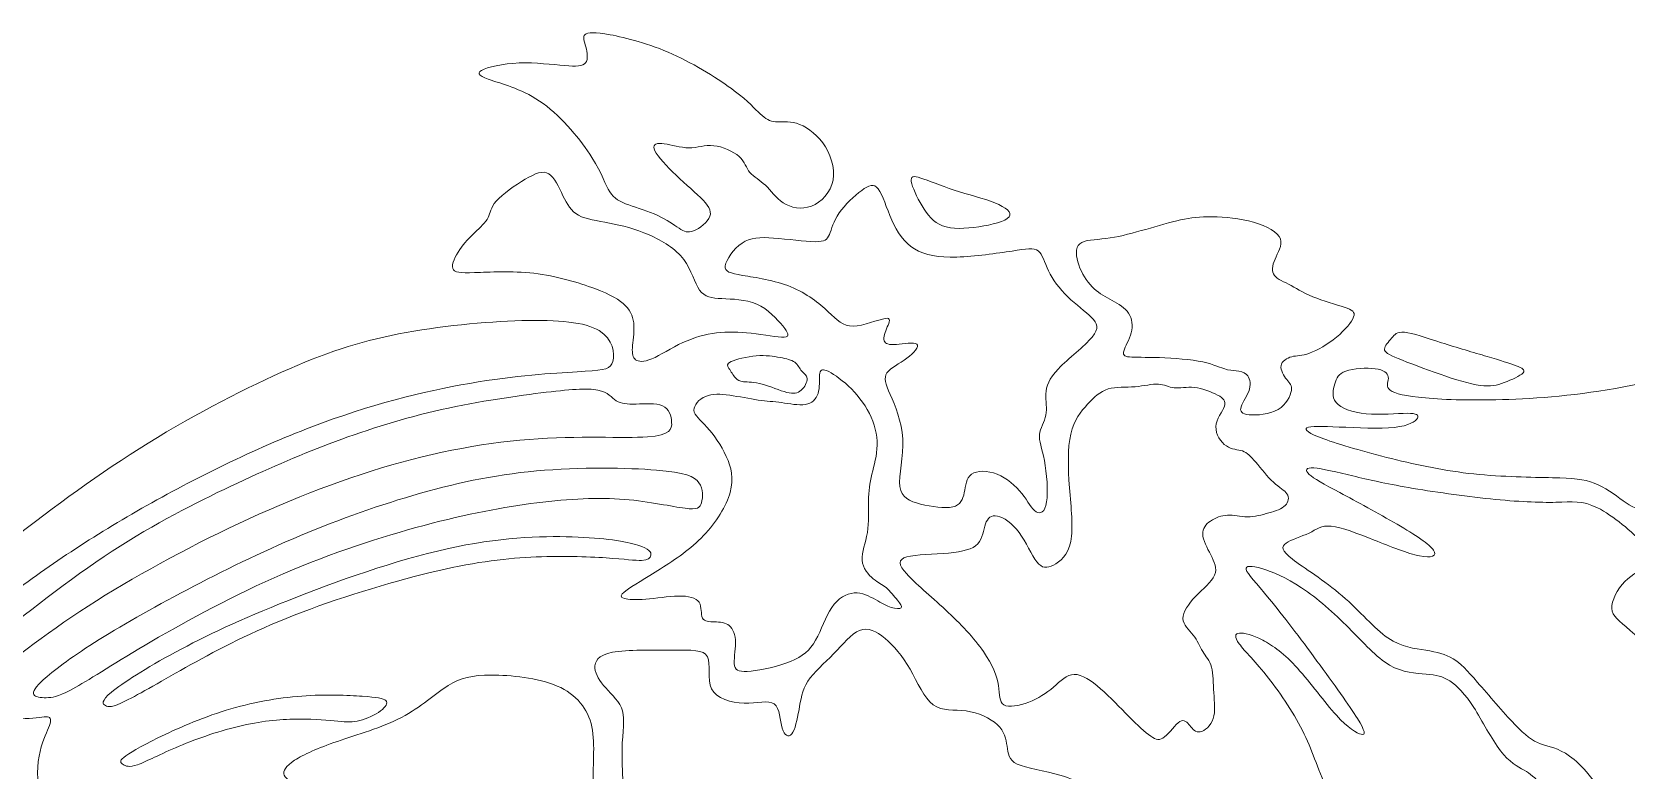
# Model space of a CAD drawing. Header units: millimetres. Extents: x -84 to 83, y -94 to 93.
# Drawn here: x 33.79 to 54.78, y -59.76 to -50.04 of the extents above; entities that cross this region are included whole.
import ezdxf

# ---------------------------------------------------------------- set-up
doc = ezdxf.new("R2010")
doc.units = ezdxf.units.MM
doc.header["$MEASUREMENT"] = 0
doc.layers.add('Layer 1', color=7, linetype='Continuous')

msp = doc.modelspace()

# ---------------------------------------------------------------- linework, layer by layer
at = {"layer": 'Layer 1', "color": 5, "lineweight": 20}
for points, knots in [([(43.038, -50.814), (42.844, -50.668), (42.535, -50.47), (42.225, -50.332), (41.916, -50.194), (41.607, -50.115), (41.405, -50.077), (41.203, -50.04), (41.107, -50.043), (41.073, -50.074), (41.038, -50.105), (41.064, -50.165), (41.084, -50.238), (41.104, -50.312), (41.117, -50.401), (41.081, -50.447), (41.045, -50.493), (40.959, -50.497), (40.803, -50.483), (40.647, -50.47), (40.42, -50.441), (40.204, -50.449), (39.989, -50.457), (39.785, -50.503), (39.711, -50.546), (39.637, -50.589), (39.693, -50.628), (39.851, -50.681), (40.009, -50.733), (40.268, -50.799), (40.522, -50.983), (40.775, -51.168), (41.022, -51.47), (41.163, -51.692), (41.304, -51.914), (41.341, -52.056), (41.398, -52.146), (41.456, -52.236), (41.535, -52.276), (41.648, -52.317), (41.762, -52.358), (41.91, -52.401), (42.03, -52.457), (42.15, -52.513), (42.242, -52.582), (42.311, -52.626), (42.38, -52.671), (42.426, -52.69), (42.503, -52.659), (42.581, -52.628), (42.689, -52.546), (42.717, -52.468), (42.745, -52.391), (42.692, -52.319), (42.594, -52.222), (42.495, -52.125), (42.35, -52.003), (42.227, -51.883), (42.104, -51.763), (42.002, -51.644), (41.982, -51.579), (41.962, -51.513), (42.025, -51.5), (42.117, -51.513), (42.209, -51.526), (42.331, -51.566), (42.441, -51.566), (42.551, -51.566), (42.65, -51.526), (42.768, -51.538), (42.886, -51.549), (43.025, -51.612), (43.102, -51.682), (43.179, -51.753), (43.196, -51.832), (43.245, -51.891), (43.294, -51.95), (43.376, -51.99), (43.449, -52.059), (43.521, -52.128), (43.584, -52.227), (43.684, -52.291), (43.784, -52.355), (43.922, -52.384), (44.054, -52.334), (44.185, -52.283), (44.311, -52.151), (44.34, -51.99), (44.37, -51.829), (44.304, -51.638), (44.204, -51.5), (44.103, -51.362), (43.968, -51.276), (43.857, -51.243), (43.745, -51.21), (43.656, -51.23), (43.582, -51.224), (43.508, -51.217), (43.449, -51.184), (43.38, -51.12), (43.311, -51.056), (43.232, -50.96), (43.038, -50.814)], [0, 0, 0, 0, 0.028571, 0.028571, 0.028571, 0.057143, 0.057143, 0.057143, 0.085714, 0.085714, 0.085714, 0.114286, 0.114286, 0.114286, 0.142857, 0.142857, 0.142857, 0.171429, 0.171429, 0.171429, 0.2, 0.2, 0.2, 0.228571, 0.228571, 0.228571, 0.257143, 0.257143, 0.257143, 0.285714, 0.285714, 0.285714, 0.314286, 0.314286, 0.314286, 0.342857, 0.342857, 0.342857, 0.371429, 0.371429, 0.371429, 0.4, 0.4, 0.4, 0.428571, 0.428571, 0.428571, 0.457143, 0.457143, 0.457143, 0.485714, 0.485714, 0.485714, 0.514286, 0.514286, 0.514286, 0.542857, 0.542857, 0.542857, 0.571429, 0.571429, 0.571429, 0.6, 0.6, 0.6, 0.628571, 0.628571, 0.628571, 0.657143, 0.657143, 0.657143, 0.685714, 0.685714, 0.685714, 0.714286, 0.714286, 0.714286, 0.742857, 0.742857, 0.742857, 0.771429, 0.771429, 0.771429, 0.8, 0.8, 0.8, 0.828571, 0.828571, 0.828571, 0.857143, 0.857143, 0.857143, 0.885714, 0.885714, 0.885714, 0.914286, 0.914286, 0.914286, 0.942857, 0.942857, 0.942857, 1, 1, 1, 1]), ([(41.395, -52.557), (41.232, -52.526), (41.087, -52.509), (40.989, -52.455), (40.89, -52.401), (40.837, -52.309), (40.783, -52.197), (40.729, -52.085), (40.673, -51.954), (40.596, -51.908), (40.518, -51.862), (40.42, -51.901), (40.287, -51.98), (40.153, -52.059), (39.986, -52.177), (39.905, -52.268), (39.824, -52.358), (39.831, -52.421), (39.798, -52.485), (39.765, -52.549), (39.693, -52.615), (39.622, -52.682), (39.552, -52.75), (39.482, -52.819), (39.423, -52.906), (39.364, -52.993), (39.315, -53.098), (39.331, -53.154), (39.348, -53.21), (39.43, -53.217), (39.619, -53.21), (39.808, -53.203), (40.104, -53.184), (40.4, -53.218), (40.696, -53.253), (40.992, -53.342), (41.201, -53.42), (41.41, -53.499), (41.531, -53.568), (41.607, -53.646), (41.683, -53.723), (41.712, -53.809), (41.717, -53.907), (41.722, -54.006), (41.702, -54.118), (41.697, -54.198), (41.693, -54.279), (41.702, -54.328), (41.74, -54.356), (41.778, -54.384), (41.844, -54.391), (41.952, -54.345), (42.061, -54.299), (42.212, -54.2), (42.362, -54.131), (42.511, -54.062), (42.659, -54.022), (42.806, -54.004), (42.952, -53.986), (43.097, -53.989), (43.263, -54.009), (43.429, -54.029), (43.617, -54.065), (43.697, -54.059), (43.778, -54.052), (43.751, -54.003), (43.677, -53.912), (43.603, -53.822), (43.482, -53.69), (43.334, -53.624), (43.186, -53.559), (43.011, -53.559), (42.877, -53.552), (42.742, -53.545), (42.646, -53.532), (42.581, -53.44), (42.515, -53.348), (42.479, -53.177), (42.373, -53.037), (42.268, -52.898), (42.094, -52.789), (41.916, -52.712), (41.739, -52.634), (41.558, -52.588), (41.395, -52.557)], [0, 0, 0, 0, 0.034483, 0.034483, 0.034483, 0.068966, 0.068966, 0.068966, 0.103448, 0.103448, 0.103448, 0.137931, 0.137931, 0.137931, 0.172414, 0.172414, 0.172414, 0.206897, 0.206897, 0.206897, 0.241379, 0.241379, 0.241379, 0.275862, 0.275862, 0.275862, 0.310345, 0.310345, 0.310345, 0.344828, 0.344828, 0.344828, 0.37931, 0.37931, 0.37931, 0.413793, 0.413793, 0.413793, 0.448276, 0.448276, 0.448276, 0.482759, 0.482759, 0.482759, 0.517241, 0.517241, 0.517241, 0.551724, 0.551724, 0.551724, 0.586207, 0.586207, 0.586207, 0.62069, 0.62069, 0.62069, 0.655172, 0.655172, 0.655172, 0.689655, 0.689655, 0.689655, 0.724138, 0.724138, 0.724138, 0.758621, 0.758621, 0.758621, 0.793103, 0.793103, 0.793103, 0.827586, 0.827586, 0.827586, 0.862069, 0.862069, 0.862069, 0.896552, 0.896552, 0.896552, 0.931034, 0.931034, 0.931034, 1, 1, 1, 1]), ([(46.696, -52.925), (46.502, -52.955), (46.206, -52.998), (45.968, -53.004), (45.73, -53.011), (45.549, -52.981), (45.412, -52.898), (45.276, -52.814), (45.184, -52.676), (45.113, -52.518), (45.042, -52.36), (44.993, -52.182), (44.935, -52.107), (44.878, -52.031), (44.812, -52.057), (44.717, -52.128), (44.621, -52.199), (44.496, -52.314), (44.421, -52.424), (44.345, -52.534), (44.319, -52.639), (44.291, -52.707), (44.263, -52.774), (44.233, -52.804), (44.102, -52.802), (43.97, -52.801), (43.736, -52.768), (43.557, -52.754), (43.378, -52.741), (43.253, -52.748), (43.141, -52.822), (43.029, -52.896), (42.931, -53.037), (42.919, -53.118), (42.908, -53.198), (42.983, -53.218), (43.149, -53.246), (43.316, -53.274), (43.572, -53.31), (43.783, -53.396), (43.993, -53.481), (44.157, -53.616), (44.276, -53.725), (44.394, -53.833), (44.467, -53.915), (44.603, -53.914), (44.74, -53.912), (44.94, -53.827), (45.026, -53.813), (45.111, -53.8), (45.082, -53.86), (45.054, -53.925), (45.026, -53.991), (44.999, -54.063), (45.013, -54.106), (45.026, -54.149), (45.078, -54.162), (45.174, -54.156), (45.269, -54.149), (45.407, -54.123), (45.442, -54.152), (45.476, -54.182), (45.407, -54.267), (45.312, -54.338), (45.216, -54.409), (45.095, -54.465), (45.049, -54.53), (45.003, -54.596), (45.032, -54.672), (45.093, -54.815), (45.154, -54.958), (45.246, -55.169), (45.258, -55.399), (45.269, -55.629), (45.2, -55.879), (45.22, -56.027), (45.239, -56.175), (45.348, -56.221), (45.491, -56.257), (45.634, -56.293), (45.812, -56.32), (45.915, -56.295), (46.019, -56.27), (46.049, -56.195), (46.067, -56.106), (46.085, -56.017), (46.091, -55.915), (46.164, -55.864), (46.236, -55.813), (46.374, -55.813), (46.501, -55.864), (46.627, -55.915), (46.743, -56.017), (46.825, -56.119), (46.907, -56.221), (46.956, -56.323), (47.012, -56.359), (47.068, -56.395), (47.131, -56.366), (47.152, -56.229), (47.173, -56.093), (47.154, -55.849), (47.122, -55.683), (47.091, -55.517), (47.048, -55.428), (47.057, -55.343), (47.065, -55.257), (47.124, -55.175), (47.142, -55.086), (47.16, -54.997), (47.137, -54.902), (47.142, -54.805), (47.147, -54.708), (47.18, -54.609), (47.307, -54.476), (47.433, -54.343), (47.654, -54.175), (47.751, -54.059), (47.848, -53.942), (47.821, -53.876), (47.744, -53.799), (47.667, -53.721), (47.538, -53.633), (47.43, -53.527), (47.321, -53.422), (47.233, -53.3), (47.177, -53.187), (47.121, -53.073), (47.098, -52.968), (47.04, -52.924), (46.983, -52.879), (46.89, -52.896), (46.696, -52.925)], [0, 0, 0, 0, 0.022222, 0.022222, 0.022222, 0.044444, 0.044444, 0.044444, 0.066667, 0.066667, 0.066667, 0.088889, 0.088889, 0.088889, 0.111111, 0.111111, 0.111111, 0.133333, 0.133333, 0.133333, 0.155556, 0.155556, 0.155556, 0.177778, 0.177778, 0.177778, 0.2, 0.2, 0.2, 0.222222, 0.222222, 0.222222, 0.244444, 0.244444, 0.244444, 0.266667, 0.266667, 0.266667, 0.288889, 0.288889, 0.288889, 0.311111, 0.311111, 0.311111, 0.333333, 0.333333, 0.333333, 0.355556, 0.355556, 0.355556, 0.377778, 0.377778, 0.377778, 0.4, 0.4, 0.4, 0.422222, 0.422222, 0.422222, 0.444444, 0.444444, 0.444444, 0.466667, 0.466667, 0.466667, 0.488889, 0.488889, 0.488889, 0.511111, 0.511111, 0.511111, 0.533333, 0.533333, 0.533333, 0.555556, 0.555556, 0.555556, 0.577778, 0.577778, 0.577778, 0.6, 0.6, 0.6, 0.622222, 0.622222, 0.622222, 0.644444, 0.644444, 0.644444, 0.666667, 0.666667, 0.666667, 0.688889, 0.688889, 0.688889, 0.711111, 0.711111, 0.711111, 0.733333, 0.733333, 0.733333, 0.755556, 0.755556, 0.755556, 0.777778, 0.777778, 0.777778, 0.8, 0.8, 0.8, 0.822222, 0.822222, 0.822222, 0.844444, 0.844444, 0.844444, 0.866667, 0.866667, 0.866667, 0.888889, 0.888889, 0.888889, 0.911111, 0.911111, 0.911111, 0.933333, 0.933333, 0.933333, 0.955556, 0.955556, 0.955556, 1, 1, 1, 1]), ([(46.471, -52.291), (46.325, -52.232), (46.118, -52.182), (45.935, -52.123), (45.753, -52.064), (45.595, -51.995), (45.496, -51.964), (45.397, -51.932), (45.358, -51.939), (45.369, -52.01), (45.381, -52.08), (45.443, -52.215), (45.512, -52.332), (45.582, -52.449), (45.657, -52.547), (45.782, -52.593), (45.907, -52.639), (46.081, -52.633), (46.257, -52.606), (46.433, -52.58), (46.611, -52.534), (46.657, -52.477), (46.703, -52.419), (46.618, -52.35), (46.471, -52.291)], [0, 0, 0, 0, 0.111111, 0.111111, 0.111111, 0.222222, 0.222222, 0.222222, 0.333333, 0.333333, 0.333333, 0.444444, 0.444444, 0.444444, 0.555556, 0.555556, 0.555556, 0.666667, 0.666667, 0.666667, 0.777778, 0.777778, 0.777778, 1, 1, 1, 1]), ([(49.276, -52.474), (49.12, -52.477), (49.005, -52.495), (48.865, -52.528), (48.724, -52.562), (48.558, -52.611), (48.397, -52.657), (48.236, -52.702), (48.079, -52.743), (47.933, -52.761), (47.787, -52.779), (47.65, -52.774), (47.588, -52.829), (47.525, -52.884), (47.537, -52.999), (47.575, -53.109), (47.614, -53.218), (47.68, -53.322), (47.751, -53.396), (47.823, -53.47), (47.9, -53.514), (47.983, -53.559), (48.066, -53.605), (48.155, -53.651), (48.211, -53.718), (48.267, -53.786), (48.29, -53.874), (48.274, -53.966), (48.257, -54.058), (48.201, -54.154), (48.176, -54.216), (48.15, -54.277), (48.155, -54.305), (48.216, -54.317), (48.277, -54.328), (48.394, -54.323), (48.569, -54.327), (48.745, -54.331), (48.981, -54.345), (49.148, -54.374), (49.316, -54.404), (49.416, -54.45), (49.487, -54.474), (49.558, -54.498), (49.599, -54.499), (49.647, -54.503), (49.694, -54.507), (49.749, -54.514), (49.786, -54.553), (49.824, -54.591), (49.846, -54.662), (49.823, -54.743), (49.8, -54.823), (49.732, -54.914), (49.712, -54.976), (49.693, -55.039), (49.721, -55.073), (49.819, -55.082), (49.918, -55.091), (50.087, -55.075), (50.199, -55.01), (50.311, -54.945), (50.365, -54.831), (50.376, -54.762), (50.387, -54.693), (50.354, -54.669), (50.314, -54.618), (50.275, -54.568), (50.229, -54.493), (50.239, -54.434), (50.248, -54.376), (50.314, -54.335), (50.38, -54.317), (50.446, -54.3), (50.512, -54.307), (50.614, -54.27), (50.717, -54.233), (50.857, -54.152), (50.97, -54.058), (51.084, -53.965), (51.171, -53.858), (51.195, -53.792), (51.219, -53.726), (51.179, -53.702), (51.072, -53.665), (50.965, -53.629), (50.791, -53.582), (50.656, -53.527), (50.521, -53.471), (50.426, -53.409), (50.337, -53.362), (50.248, -53.315), (50.166, -53.284), (50.138, -53.227), (50.109, -53.17), (50.133, -53.088), (50.174, -53), (50.214, -52.912), (50.27, -52.819), (50.214, -52.734), (50.158, -52.649), (49.99, -52.574), (49.809, -52.529), (49.627, -52.485), (49.431, -52.472), (49.276, -52.474)], [0, 0, 0, 0, 0.027778, 0.027778, 0.027778, 0.055556, 0.055556, 0.055556, 0.083333, 0.083333, 0.083333, 0.111111, 0.111111, 0.111111, 0.138889, 0.138889, 0.138889, 0.166667, 0.166667, 0.166667, 0.194444, 0.194444, 0.194444, 0.222222, 0.222222, 0.222222, 0.25, 0.25, 0.25, 0.277778, 0.277778, 0.277778, 0.305556, 0.305556, 0.305556, 0.333333, 0.333333, 0.333333, 0.361111, 0.361111, 0.361111, 0.388889, 0.388889, 0.388889, 0.416667, 0.416667, 0.416667, 0.444444, 0.444444, 0.444444, 0.472222, 0.472222, 0.472222, 0.5, 0.5, 0.5, 0.527778, 0.527778, 0.527778, 0.555556, 0.555556, 0.555556, 0.583333, 0.583333, 0.583333, 0.611111, 0.611111, 0.611111, 0.638889, 0.638889, 0.638889, 0.666667, 0.666667, 0.666667, 0.694444, 0.694444, 0.694444, 0.722222, 0.722222, 0.722222, 0.75, 0.75, 0.75, 0.777778, 0.777778, 0.777778, 0.805556, 0.805556, 0.805556, 0.833333, 0.833333, 0.833333, 0.861111, 0.861111, 0.861111, 0.888889, 0.888889, 0.888889, 0.916667, 0.916667, 0.916667, 0.944444, 0.944444, 0.944444, 1, 1, 1, 1]), ([(56.283, -54.328), (55.867, -54.46), (55.233, -54.631), (54.644, -54.734), (54.055, -54.838), (53.512, -54.874), (53.069, -54.884), (52.625, -54.894), (52.279, -54.877), (52.047, -54.851), (51.815, -54.825), (51.697, -54.789), (51.658, -54.741), (51.618, -54.693), (51.658, -54.634), (51.651, -54.583), (51.644, -54.532), (51.592, -54.489), (51.478, -54.475), (51.365, -54.46), (51.191, -54.473), (51.092, -54.507), (50.993, -54.542), (50.97, -54.598), (50.947, -54.674), (50.924, -54.749), (50.901, -54.845), (50.964, -54.92), (51.026, -54.996), (51.174, -55.052), (51.36, -55.068), (51.546, -55.085), (51.769, -55.062), (51.898, -55.062), (52.026, -55.062), (52.059, -55.085), (52.034, -55.126), (52.009, -55.167), (51.927, -55.226), (51.733, -55.247), (51.539, -55.269), (51.233, -55.252), (51.005, -55.243), (50.776, -55.233), (50.625, -55.229), (50.58, -55.252), (50.536, -55.275), (50.599, -55.325), (50.801, -55.399), (51.003, -55.473), (51.345, -55.571), (51.695, -55.659), (52.046, -55.746), (52.404, -55.821), (52.779, -55.861), (53.154, -55.9), (53.545, -55.904), (53.813, -55.91), (54.081, -55.917), (54.226, -55.927), (54.364, -55.981), (54.502, -56.035), (54.634, -56.134), (54.744, -56.213), (54.854, -56.292), (54.943, -56.351), (55.076, -56.326), (55.21, -56.302), (55.387, -56.193), (55.474, -56.088), (55.561, -55.983), (55.558, -55.881), (55.535, -55.807), (55.512, -55.733), (55.469, -55.686), (55.53, -55.639), (55.591, -55.591), (55.756, -55.542), (55.971, -55.484), (56.186, -55.427), (56.453, -55.361), (56.662, -55.251), (56.87, -55.141), (57.022, -54.986), (57.102, -54.848), (57.183, -54.71), (57.193, -54.588), (57.265, -54.483), (57.337, -54.378), (57.472, -54.289), (57.594, -54.149), (57.716, -54.009), (57.824, -53.818), (57.885, -53.624), (57.946, -53.43), (57.959, -53.233), (57.941, -53.138), (57.923, -53.042), (57.874, -53.049), (57.793, -53.147), (57.712, -53.246), (57.601, -53.437), (57.479, -53.596), (57.357, -53.756), (57.226, -53.884), (57.061, -53.994), (56.897, -54.105), (56.699, -54.197), (56.283, -54.328)], [0, 0, 0, 0, 0.027027, 0.027027, 0.027027, 0.054054, 0.054054, 0.054054, 0.081081, 0.081081, 0.081081, 0.108108, 0.108108, 0.108108, 0.135135, 0.135135, 0.135135, 0.162162, 0.162162, 0.162162, 0.189189, 0.189189, 0.189189, 0.216216, 0.216216, 0.216216, 0.243243, 0.243243, 0.243243, 0.27027, 0.27027, 0.27027, 0.297297, 0.297297, 0.297297, 0.324324, 0.324324, 0.324324, 0.351351, 0.351351, 0.351351, 0.378378, 0.378378, 0.378378, 0.405405, 0.405405, 0.405405, 0.432432, 0.432432, 0.432432, 0.459459, 0.459459, 0.459459, 0.486486, 0.486486, 0.486486, 0.513514, 0.513514, 0.513514, 0.540541, 0.540541, 0.540541, 0.567568, 0.567568, 0.567568, 0.594595, 0.594595, 0.594595, 0.621622, 0.621622, 0.621622, 0.648649, 0.648649, 0.648649, 0.675676, 0.675676, 0.675676, 0.702703, 0.702703, 0.702703, 0.72973, 0.72973, 0.72973, 0.756757, 0.756757, 0.756757, 0.783784, 0.783784, 0.783784, 0.810811, 0.810811, 0.810811, 0.837838, 0.837838, 0.837838, 0.864865, 0.864865, 0.864865, 0.891892, 0.891892, 0.891892, 0.918919, 0.918919, 0.918919, 0.945946, 0.945946, 0.945946, 1, 1, 1, 1]), ([(37.078, -54.521), (36.516, -54.772), (35.838, -55.127), (35.202, -55.529), (34.565, -55.93), (33.97, -56.377), (33.413, -56.815), (32.855, -57.252), (32.336, -57.68), (31.928, -58.096), (31.52, -58.512), (31.224, -58.916), (31.11, -59.137), (30.997, -59.357), (31.066, -59.393), (31.147, -59.4), (31.227, -59.406), (31.319, -59.383), (31.467, -59.258), (31.615, -59.133), (31.819, -58.906), (32.168, -58.577), (32.516, -58.249), (33.01, -57.818), (33.577, -57.395), (34.144, -56.972), (34.786, -56.558), (35.503, -56.165), (36.22, -55.772), (37.012, -55.4), (37.757, -55.137), (38.502, -54.874), (39.199, -54.72), (39.777, -54.632), (40.354, -54.545), (40.811, -54.526), (41.076, -54.509), (41.34, -54.493), (41.413, -54.479), (41.439, -54.378), (41.465, -54.276), (41.446, -54.085), (41.26, -53.973), (41.074, -53.861), (40.722, -53.828), (40.24, -53.841), (39.759, -53.855), (39.147, -53.914), (38.617, -54.017), (38.088, -54.121), (37.641, -54.269), (37.078, -54.521)], [0, 0, 0, 0, 0.055556, 0.055556, 0.055556, 0.111111, 0.111111, 0.111111, 0.166667, 0.166667, 0.166667, 0.222222, 0.222222, 0.222222, 0.277778, 0.277778, 0.277778, 0.333333, 0.333333, 0.333333, 0.388889, 0.388889, 0.388889, 0.444444, 0.444444, 0.444444, 0.5, 0.5, 0.5, 0.555556, 0.555556, 0.555556, 0.611111, 0.611111, 0.611111, 0.666667, 0.666667, 0.666667, 0.722222, 0.722222, 0.722222, 0.777778, 0.777778, 0.777778, 0.833333, 0.833333, 0.833333, 0.888889, 0.888889, 0.888889, 1, 1, 1, 1]), ([(52.953, -54.314), (52.779, -54.262), (52.554, -54.197), (52.351, -54.133), (52.149, -54.068), (51.97, -54.006), (51.866, -53.995), (51.763, -53.985), (51.735, -54.026), (51.695, -54.073), (51.654, -54.121), (51.602, -54.175), (51.601, -54.216), (51.6, -54.257), (51.651, -54.285), (51.783, -54.341), (51.916, -54.396), (52.129, -54.478), (52.332, -54.548), (52.534, -54.618), (52.725, -54.675), (52.861, -54.694), (52.998, -54.713), (53.08, -54.693), (53.178, -54.657), (53.276, -54.621), (53.389, -54.568), (53.425, -54.53), (53.46, -54.491), (53.417, -54.466), (53.334, -54.435), (53.251, -54.404), (53.128, -54.366), (52.953, -54.314)], [0, 0, 0, 0, 0.083333, 0.083333, 0.083333, 0.166667, 0.166667, 0.166667, 0.25, 0.25, 0.25, 0.333333, 0.333333, 0.333333, 0.416667, 0.416667, 0.416667, 0.5, 0.5, 0.5, 0.583333, 0.583333, 0.583333, 0.666667, 0.666667, 0.666667, 0.75, 0.75, 0.75, 0.833333, 0.833333, 0.833333, 1, 1, 1, 1]), ([(43.642, -54.327), (43.557, -54.312), (43.454, -54.295), (43.329, -54.305), (43.205, -54.315), (43.061, -54.351), (42.996, -54.381), (42.931, -54.41), (42.945, -54.433), (42.969, -54.471), (42.993, -54.509), (43.026, -54.562), (43.054, -54.595), (43.082, -54.627), (43.105, -54.641), (43.16, -54.646), (43.215, -54.652), (43.302, -54.651), (43.408, -54.678), (43.514, -54.706), (43.639, -54.764), (43.73, -54.787), (43.82, -54.81), (43.876, -54.799), (43.921, -54.758), (43.967, -54.718), (44.001, -54.649), (43.999, -54.604), (43.996, -54.56), (43.957, -54.54), (43.927, -54.506), (43.898, -54.471), (43.878, -54.422), (43.835, -54.39), (43.792, -54.358), (43.727, -54.343), (43.642, -54.327)], [0, 0, 0, 0, 0.076923, 0.076923, 0.076923, 0.153846, 0.153846, 0.153846, 0.230769, 0.230769, 0.230769, 0.307692, 0.307692, 0.307692, 0.384615, 0.384615, 0.384615, 0.461538, 0.461538, 0.461538, 0.538462, 0.538462, 0.538462, 0.615385, 0.615385, 0.615385, 0.692308, 0.692308, 0.692308, 0.769231, 0.769231, 0.769231, 0.846154, 0.846154, 0.846154, 1, 1, 1, 1]), ([(44.163, -54.557), (44.157, -54.619), (44.166, -54.723), (44.142, -54.801), (44.118, -54.879), (44.062, -54.932), (43.974, -54.946), (43.886, -54.96), (43.766, -54.935), (43.662, -54.921), (43.557, -54.907), (43.468, -54.904), (43.354, -54.887), (43.24, -54.871), (43.1, -54.841), (42.978, -54.824), (42.855, -54.807), (42.75, -54.802), (42.662, -54.839), (42.574, -54.876), (42.503, -54.955), (42.507, -55.022), (42.511, -55.09), (42.59, -55.146), (42.679, -55.244), (42.768, -55.343), (42.867, -55.484), (42.933, -55.629), (43, -55.774), (43.034, -55.922), (42.985, -56.103), (42.936, -56.283), (42.802, -56.497), (42.634, -56.673), (42.465, -56.849), (42.261, -56.987), (42.069, -57.109), (41.877, -57.231), (41.696, -57.336), (41.611, -57.399), (41.526, -57.463), (41.538, -57.484), (41.591, -57.499), (41.645, -57.513), (41.74, -57.522), (41.872, -57.511), (42.003, -57.5), (42.171, -57.471), (42.304, -57.468), (42.437, -57.466), (42.536, -57.49), (42.576, -57.551), (42.615, -57.612), (42.595, -57.709), (42.619, -57.758), (42.643, -57.806), (42.71, -57.806), (42.78, -57.809), (42.85, -57.811), (42.922, -57.816), (42.973, -57.858), (43.024, -57.9), (43.054, -57.979), (43.055, -58.082), (43.056, -58.186), (43.028, -58.314), (43.043, -58.386), (43.059, -58.457), (43.118, -58.472), (43.259, -58.457), (43.399, -58.441), (43.621, -58.395), (43.78, -58.33), (43.939, -58.265), (44.034, -58.181), (44.11, -58.05), (44.185, -57.918), (44.241, -57.739), (44.324, -57.618), (44.406, -57.497), (44.514, -57.435), (44.617, -57.428), (44.72, -57.421), (44.817, -57.471), (44.898, -57.515), (44.98, -57.559), (45.045, -57.599), (45.106, -57.619), (45.167, -57.638), (45.223, -57.638), (45.238, -57.622), (45.253, -57.606), (45.226, -57.573), (45.186, -57.522), (45.146, -57.471), (45.091, -57.402), (45.038, -57.358), (44.985, -57.315), (44.932, -57.296), (44.869, -57.243), (44.805, -57.19), (44.731, -57.101), (44.722, -56.995), (44.713, -56.89), (44.769, -56.769), (44.791, -56.632), (44.814, -56.496), (44.802, -56.344), (44.805, -56.216), (44.807, -56.088), (44.823, -55.982), (44.851, -55.865), (44.879, -55.747), (44.919, -55.617), (44.92, -55.48), (44.922, -55.343), (44.886, -55.198), (44.818, -55.063), (44.749, -54.928), (44.649, -54.803), (44.542, -54.703), (44.435, -54.603), (44.322, -54.527), (44.255, -54.5), (44.189, -54.473), (44.169, -54.494), (44.163, -54.557)], [0, 0, 0, 0, 0.023256, 0.023256, 0.023256, 0.046512, 0.046512, 0.046512, 0.069767, 0.069767, 0.069767, 0.093023, 0.093023, 0.093023, 0.116279, 0.116279, 0.116279, 0.139535, 0.139535, 0.139535, 0.162791, 0.162791, 0.162791, 0.186047, 0.186047, 0.186047, 0.209302, 0.209302, 0.209302, 0.232558, 0.232558, 0.232558, 0.255814, 0.255814, 0.255814, 0.27907, 0.27907, 0.27907, 0.302326, 0.302326, 0.302326, 0.325581, 0.325581, 0.325581, 0.348837, 0.348837, 0.348837, 0.372093, 0.372093, 0.372093, 0.395349, 0.395349, 0.395349, 0.418605, 0.418605, 0.418605, 0.44186, 0.44186, 0.44186, 0.465116, 0.465116, 0.465116, 0.488372, 0.488372, 0.488372, 0.511628, 0.511628, 0.511628, 0.534884, 0.534884, 0.534884, 0.55814, 0.55814, 0.55814, 0.581395, 0.581395, 0.581395, 0.604651, 0.604651, 0.604651, 0.627907, 0.627907, 0.627907, 0.651163, 0.651163, 0.651163, 0.674419, 0.674419, 0.674419, 0.697674, 0.697674, 0.697674, 0.72093, 0.72093, 0.72093, 0.744186, 0.744186, 0.744186, 0.767442, 0.767442, 0.767442, 0.790698, 0.790698, 0.790698, 0.813953, 0.813953, 0.813953, 0.837209, 0.837209, 0.837209, 0.860465, 0.860465, 0.860465, 0.883721, 0.883721, 0.883721, 0.906977, 0.906977, 0.906977, 0.930233, 0.930233, 0.930233, 0.953488, 0.953488, 0.953488, 1, 1, 1, 1]), ([(36.409, -56.022), (35.943, -56.242), (35.414, -56.509), (34.847, -56.879), (34.279, -57.249), (33.674, -57.722), (33.232, -58.094), (32.789, -58.466), (32.51, -58.735), (32.388, -58.882), (32.266, -59.028), (32.303, -59.051), (32.395, -59.039), (32.487, -59.028), (32.635, -58.982), (32.928, -58.773), (33.22, -58.564), (33.658, -58.193), (34.209, -57.814), (34.759, -57.436), (35.424, -57.051), (36.119, -56.704), (36.815, -56.357), (37.542, -56.048), (38.259, -55.823), (38.976, -55.598), (39.683, -55.456), (40.336, -55.405), (40.989, -55.354), (41.587, -55.394), (41.895, -55.372), (42.202, -55.351), (42.219, -55.269), (42.214, -55.182), (42.209, -55.095), (42.182, -55.002), (42.095, -54.963), (42.008, -54.923), (41.86, -54.937), (41.745, -54.94), (41.63, -54.943), (41.548, -54.937), (41.485, -54.897), (41.423, -54.858), (41.38, -54.785), (41.242, -54.757), (41.104, -54.729), (40.87, -54.746), (40.49, -54.794), (40.11, -54.841), (39.584, -54.92), (39.091, -55.035), (38.598, -55.15), (38.137, -55.302), (37.706, -55.464), (37.275, -55.627), (36.874, -55.802), (36.409, -56.022)], [0, 0, 0, 0, 0.05, 0.05, 0.05, 0.1, 0.1, 0.1, 0.15, 0.15, 0.15, 0.2, 0.2, 0.2, 0.25, 0.25, 0.25, 0.3, 0.3, 0.3, 0.35, 0.35, 0.35, 0.4, 0.4, 0.4, 0.45, 0.45, 0.45, 0.5, 0.5, 0.5, 0.55, 0.55, 0.55, 0.6, 0.6, 0.6, 0.65, 0.65, 0.65, 0.7, 0.7, 0.7, 0.75, 0.75, 0.75, 0.8, 0.8, 0.8, 0.85, 0.85, 0.85, 0.9, 0.9, 0.9, 1, 1, 1, 1]), ([(47.691, -54.943), (47.604, -55.037), (47.512, -55.149), (47.469, -55.335), (47.427, -55.52), (47.433, -55.78), (47.453, -56.043), (47.473, -56.306), (47.506, -56.573), (47.469, -56.75), (47.433, -56.928), (47.328, -57.017), (47.242, -57.061), (47.157, -57.106), (47.091, -57.106), (47.022, -57.018), (46.953, -56.931), (46.881, -56.757), (46.789, -56.632), (46.696, -56.507), (46.585, -56.431), (46.504, -56.415), (46.423, -56.398), (46.374, -56.441), (46.346, -56.519), (46.318, -56.596), (46.312, -56.708), (46.244, -56.78), (46.177, -56.852), (46.049, -56.885), (45.861, -56.902), (45.674, -56.918), (45.427, -56.918), (45.309, -56.953), (45.19, -56.987), (45.2, -57.056), (45.309, -57.176), (45.417, -57.296), (45.624, -57.467), (45.82, -57.65), (46.016, -57.832), (46.2, -58.027), (46.32, -58.199), (46.44, -58.372), (46.496, -58.523), (46.517, -58.646), (46.539, -58.77), (46.525, -58.865), (46.589, -58.901), (46.652, -58.938), (46.792, -58.914), (46.916, -58.867), (47.04, -58.819), (47.149, -58.747), (47.242, -58.668), (47.336, -58.589), (47.415, -58.503), (47.515, -58.501), (47.616, -58.498), (47.737, -58.579), (47.863, -58.689), (47.989, -58.799), (48.119, -58.939), (48.234, -59.055), (48.349, -59.171), (48.449, -59.263), (48.523, -59.314), (48.596, -59.365), (48.642, -59.375), (48.705, -59.323), (48.768, -59.271), (48.849, -59.158), (48.907, -59.122), (48.966, -59.087), (49.002, -59.13), (49.039, -59.175), (49.076, -59.22), (49.114, -59.268), (49.173, -59.257), (49.232, -59.247), (49.313, -59.178), (49.345, -59.082), (49.377, -58.987), (49.36, -58.865), (49.353, -58.742), (49.346, -58.618), (49.347, -58.494), (49.323, -58.405), (49.298, -58.316), (49.247, -58.263), (49.207, -58.198), (49.166, -58.132), (49.137, -58.053), (49.083, -57.982), (49.028, -57.911), (48.949, -57.849), (48.947, -57.764), (48.944, -57.68), (49.018, -57.573), (49.114, -57.473), (49.209, -57.374), (49.326, -57.282), (49.364, -57.193), (49.402, -57.104), (49.36, -57.018), (49.313, -56.926), (49.265, -56.833), (49.211, -56.732), (49.207, -56.655), (49.203, -56.578), (49.249, -56.523), (49.311, -56.481), (49.374, -56.438), (49.453, -56.407), (49.535, -56.403), (49.617, -56.4), (49.702, -56.425), (49.795, -56.425), (49.888, -56.425), (49.989, -56.4), (50.079, -56.374), (50.17, -56.348), (50.25, -56.32), (50.294, -56.275), (50.339, -56.231), (50.347, -56.17), (50.317, -56.123), (50.286, -56.076), (50.217, -56.043), (50.139, -55.971), (50.061, -55.899), (49.974, -55.787), (49.906, -55.707), (49.839, -55.627), (49.791, -55.58), (49.73, -55.558), (49.668, -55.537), (49.592, -55.542), (49.519, -55.492), (49.446, -55.443), (49.375, -55.339), (49.381, -55.238), (49.387, -55.137), (49.469, -55.038), (49.493, -54.97), (49.517, -54.902), (49.482, -54.864), (49.404, -54.822), (49.326, -54.78), (49.204, -54.734), (49.099, -54.723), (48.994, -54.711), (48.905, -54.734), (48.833, -54.727), (48.76, -54.72), (48.704, -54.682), (48.623, -54.678), (48.542, -54.673), (48.435, -54.703), (48.316, -54.712), (48.198, -54.721), (48.068, -54.71), (47.963, -54.742), (47.857, -54.774), (47.777, -54.849), (47.691, -54.943)], [0, 0, 0, 0, 0.017857, 0.017857, 0.017857, 0.035714, 0.035714, 0.035714, 0.053571, 0.053571, 0.053571, 0.071429, 0.071429, 0.071429, 0.089286, 0.089286, 0.089286, 0.107143, 0.107143, 0.107143, 0.125, 0.125, 0.125, 0.142857, 0.142857, 0.142857, 0.160714, 0.160714, 0.160714, 0.178571, 0.178571, 0.178571, 0.196429, 0.196429, 0.196429, 0.214286, 0.214286, 0.214286, 0.232143, 0.232143, 0.232143, 0.25, 0.25, 0.25, 0.267857, 0.267857, 0.267857, 0.285714, 0.285714, 0.285714, 0.303571, 0.303571, 0.303571, 0.321429, 0.321429, 0.321429, 0.339286, 0.339286, 0.339286, 0.357143, 0.357143, 0.357143, 0.375, 0.375, 0.375, 0.392857, 0.392857, 0.392857, 0.410714, 0.410714, 0.410714, 0.428571, 0.428571, 0.428571, 0.446429, 0.446429, 0.446429, 0.464286, 0.464286, 0.464286, 0.482143, 0.482143, 0.482143, 0.5, 0.5, 0.5, 0.517857, 0.517857, 0.517857, 0.535714, 0.535714, 0.535714, 0.553571, 0.553571, 0.553571, 0.571429, 0.571429, 0.571429, 0.589286, 0.589286, 0.589286, 0.607143, 0.607143, 0.607143, 0.625, 0.625, 0.625, 0.642857, 0.642857, 0.642857, 0.660714, 0.660714, 0.660714, 0.678571, 0.678571, 0.678571, 0.696429, 0.696429, 0.696429, 0.714286, 0.714286, 0.714286, 0.732143, 0.732143, 0.732143, 0.75, 0.75, 0.75, 0.767857, 0.767857, 0.767857, 0.785714, 0.785714, 0.785714, 0.803571, 0.803571, 0.803571, 0.821429, 0.821429, 0.821429, 0.839286, 0.839286, 0.839286, 0.857143, 0.857143, 0.857143, 0.875, 0.875, 0.875, 0.892857, 0.892857, 0.892857, 0.910714, 0.910714, 0.910714, 0.928571, 0.928571, 0.928571, 0.946429, 0.946429, 0.946429, 0.964286, 0.964286, 0.964286, 1, 1, 1, 1]), ([(40.433, -55.821), (39.857, -55.874), (39.334, -55.989), (38.807, -56.144), (38.279, -56.298), (37.746, -56.492), (37.228, -56.714), (36.71, -56.936), (36.207, -57.186), (35.746, -57.431), (35.286, -57.676), (34.868, -57.916), (34.554, -58.119), (34.24, -58.321), (34.029, -58.485), (33.918, -58.592), (33.806, -58.699), (33.793, -58.748), (33.824, -58.776), (33.855, -58.804), (33.931, -58.811), (34.008, -58.806), (34.085, -58.801), (34.164, -58.785), (34.367, -58.67), (34.569, -58.554), (34.894, -58.341), (35.368, -58.064), (35.842, -57.788), (36.463, -57.449), (37.1, -57.175), (37.736, -56.9), (38.387, -56.69), (38.954, -56.538), (39.522, -56.387), (40.005, -56.295), (40.438, -56.241), (40.87, -56.186), (41.252, -56.17), (41.591, -56.196), (41.929, -56.223), (42.225, -56.292), (42.39, -56.313), (42.554, -56.334), (42.587, -56.308), (42.607, -56.239), (42.626, -56.17), (42.633, -56.058), (42.574, -55.976), (42.515, -55.894), (42.39, -55.841), (42.013, -55.81), (41.637, -55.779), (41.008, -55.769), (40.433, -55.821)], [0, 0, 0, 0, 0.052632, 0.052632, 0.052632, 0.105263, 0.105263, 0.105263, 0.157895, 0.157895, 0.157895, 0.210526, 0.210526, 0.210526, 0.263158, 0.263158, 0.263158, 0.315789, 0.315789, 0.315789, 0.368421, 0.368421, 0.368421, 0.421053, 0.421053, 0.421053, 0.473684, 0.473684, 0.473684, 0.526316, 0.526316, 0.526316, 0.578947, 0.578947, 0.578947, 0.631579, 0.631579, 0.631579, 0.684211, 0.684211, 0.684211, 0.736842, 0.736842, 0.736842, 0.789474, 0.789474, 0.789474, 0.842105, 0.842105, 0.842105, 0.894737, 0.894737, 0.894737, 1, 1, 1, 1]), ([(52.827, -58.605), (52.968, -58.768), (53.169, -59.005), (53.314, -59.156), (53.458, -59.308), (53.547, -59.373), (53.654, -59.413), (53.761, -59.452), (53.886, -59.465), (54.039, -59.576), (54.192, -59.686), (54.373, -59.893), (54.636, -60.291), (54.899, -60.689), (55.244, -61.278), (55.529, -61.847), (55.813, -62.415), (56.037, -62.965), (56.216, -63.455), (56.395, -63.945), (56.53, -64.376), (56.606, -64.708), (56.681, -65.04), (56.698, -65.274), (56.745, -65.39), (56.793, -65.507), (56.872, -65.507), (56.902, -65.206), (56.931, -64.905), (56.912, -64.303), (56.824, -63.687), (56.737, -63.07), (56.583, -62.438), (56.408, -61.86), (56.234, -61.281), (56.04, -60.755), (55.846, -60.339), (55.652, -59.923), (55.458, -59.617), (55.371, -59.428), (55.284, -59.238), (55.303, -59.166), (55.359, -59.127), (55.415, -59.087), (55.507, -59.081), (55.525, -58.979), (55.543, -58.877), (55.487, -58.679), (55.349, -58.474), (55.211, -58.268), (54.991, -58.054), (54.838, -57.921), (54.685, -57.788), (54.599, -57.735), (54.595, -57.633), (54.59, -57.532), (54.665, -57.38), (54.766, -57.278), (54.866, -57.176), (54.991, -57.124), (55.058, -57.061), (55.126, -56.999), (55.136, -56.926), (55.006, -56.778), (54.876, -56.63), (54.606, -56.407), (54.405, -56.306), (54.205, -56.206), (54.073, -56.229), (53.859, -56.234), (53.646, -56.239), (53.35, -56.226), (52.996, -56.19), (52.643, -56.153), (52.231, -56.094), (51.919, -56.04), (51.607, -55.986), (51.393, -55.936), (51.186, -55.887), (50.978, -55.838), (50.778, -55.788), (50.671, -55.782), (50.564, -55.775), (50.551, -55.811), (50.61, -55.866), (50.669, -55.92), (50.801, -55.992), (51.015, -56.107), (51.228, -56.223), (51.524, -56.38), (51.766, -56.522), (52.008, -56.663), (52.195, -56.788), (52.248, -56.866), (52.301, -56.943), (52.218, -56.972), (52.064, -56.941), (51.909, -56.91), (51.682, -56.818), (51.464, -56.731), (51.245, -56.644), (51.034, -56.561), (50.9, -56.548), (50.765, -56.535), (50.705, -56.591), (50.607, -56.639), (50.508, -56.686), (50.37, -56.726), (50.304, -56.772), (50.238, -56.818), (50.245, -56.87), (50.388, -56.982), (50.531, -57.094), (50.811, -57.265), (51.044, -57.466), (51.278, -57.666), (51.465, -57.897), (51.646, -58.02), (51.827, -58.143), (52.001, -58.16), (52.146, -58.183), (52.291, -58.206), (52.406, -58.235), (52.504, -58.295), (52.603, -58.354), (52.685, -58.443), (52.827, -58.605)], [0, 0, 0, 0, 0.023256, 0.023256, 0.023256, 0.046512, 0.046512, 0.046512, 0.069767, 0.069767, 0.069767, 0.093023, 0.093023, 0.093023, 0.116279, 0.116279, 0.116279, 0.139535, 0.139535, 0.139535, 0.162791, 0.162791, 0.162791, 0.186047, 0.186047, 0.186047, 0.209302, 0.209302, 0.209302, 0.232558, 0.232558, 0.232558, 0.255814, 0.255814, 0.255814, 0.27907, 0.27907, 0.27907, 0.302326, 0.302326, 0.302326, 0.325581, 0.325581, 0.325581, 0.348837, 0.348837, 0.348837, 0.372093, 0.372093, 0.372093, 0.395349, 0.395349, 0.395349, 0.418605, 0.418605, 0.418605, 0.44186, 0.44186, 0.44186, 0.465116, 0.465116, 0.465116, 0.488372, 0.488372, 0.488372, 0.511628, 0.511628, 0.511628, 0.534884, 0.534884, 0.534884, 0.55814, 0.55814, 0.55814, 0.581395, 0.581395, 0.581395, 0.604651, 0.604651, 0.604651, 0.627907, 0.627907, 0.627907, 0.651163, 0.651163, 0.651163, 0.674419, 0.674419, 0.674419, 0.697674, 0.697674, 0.697674, 0.72093, 0.72093, 0.72093, 0.744186, 0.744186, 0.744186, 0.767442, 0.767442, 0.767442, 0.790698, 0.790698, 0.790698, 0.813953, 0.813953, 0.813953, 0.837209, 0.837209, 0.837209, 0.860465, 0.860465, 0.860465, 0.883721, 0.883721, 0.883721, 0.906977, 0.906977, 0.906977, 0.930233, 0.930233, 0.930233, 0.953488, 0.953488, 0.953488, 1, 1, 1, 1]), ([(40.906, -56.69), (40.485, -56.676), (39.93, -56.696), (39.257, -56.846), (38.585, -56.995), (37.795, -57.275), (37.167, -57.525), (36.539, -57.775), (36.072, -57.995), (35.682, -58.206), (35.292, -58.416), (34.98, -58.617), (34.837, -58.735), (34.694, -58.854), (34.72, -58.89), (34.758, -58.911), (34.796, -58.933), (34.845, -58.939), (35.024, -58.85), (35.204, -58.762), (35.513, -58.577), (35.883, -58.372), (36.253, -58.166), (36.684, -57.939), (37.243, -57.721), (37.802, -57.502), (38.489, -57.291), (39.033, -57.16), (39.578, -57.028), (39.979, -56.976), (40.36, -56.956), (40.742, -56.936), (41.104, -56.949), (41.352, -56.966), (41.6, -56.982), (41.735, -57.002), (41.819, -56.999), (41.903, -56.996), (41.936, -56.969), (41.941, -56.931), (41.946, -56.894), (41.923, -56.844), (41.768, -56.797), (41.614, -56.749), (41.327, -56.703), (40.906, -56.69)], [0, 0, 0, 0, 0.0625, 0.0625, 0.0625, 0.125, 0.125, 0.125, 0.1875, 0.1875, 0.1875, 0.25, 0.25, 0.25, 0.3125, 0.3125, 0.3125, 0.375, 0.375, 0.375, 0.4375, 0.4375, 0.4375, 0.5, 0.5, 0.5, 0.5625, 0.5625, 0.5625, 0.625, 0.625, 0.625, 0.6875, 0.6875, 0.6875, 0.75, 0.75, 0.75, 0.8125, 0.8125, 0.8125, 0.875, 0.875, 0.875, 1, 1, 1, 1]), ([(52.149, -58.497), (52.018, -58.485), (51.84, -58.479), (51.667, -58.378), (51.495, -58.278), (51.327, -58.084), (51.131, -57.888), (50.936, -57.693), (50.712, -57.495), (50.508, -57.359), (50.304, -57.222), (50.12, -57.147), (49.985, -57.107), (49.85, -57.068), (49.765, -57.064), (49.78, -57.12), (49.794, -57.176), (49.91, -57.291), (50.084, -57.504), (50.258, -57.716), (50.492, -58.025), (50.712, -58.324), (50.932, -58.623), (51.14, -58.913), (51.245, -59.082), (51.35, -59.252), (51.353, -59.301), (51.296, -59.289), (51.238, -59.278), (51.12, -59.206), (50.967, -59.038), (50.814, -58.87), (50.627, -58.607), (50.456, -58.42), (50.285, -58.232), (50.13, -58.12), (49.997, -58.049), (49.864, -57.979), (49.752, -57.949), (49.691, -57.956), (49.63, -57.962), (49.62, -58.005), (49.689, -58.099), (49.758, -58.193), (49.906, -58.337), (50.072, -58.548), (50.238, -58.758), (50.423, -59.035), (50.544, -59.286), (50.666, -59.538), (50.725, -59.765), (50.881, -60.089), (51.038, -60.413), (51.291, -60.834), (51.498, -61.207), (51.705, -61.58), (51.866, -61.906), (52.049, -62.093), (52.231, -62.281), (52.435, -62.33), (52.631, -62.476), (52.827, -62.623), (53.014, -62.866), (53.195, -63.274), (53.376, -63.682), (53.55, -64.254), (53.67, -64.81), (53.79, -65.366), (53.856, -65.905), (53.868, -66.388), (53.879, -66.872), (53.836, -67.299), (53.754, -67.727), (53.672, -68.155), (53.55, -68.582), (53.424, -68.885), (53.297, -69.187), (53.166, -69.365), (53.121, -69.465), (53.077, -69.565), (53.119, -69.589), (53.264, -69.485), (53.409, -69.381), (53.656, -69.151), (53.887, -68.699), (54.119, -68.247), (54.336, -67.572), (54.435, -66.834), (54.534, -66.096), (54.514, -65.293), (54.448, -64.68), (54.382, -64.066), (54.271, -63.642), (54.172, -63.331), (54.073, -63.021), (53.988, -62.823), (53.986, -62.649), (53.984, -62.475), (54.067, -62.323), (54.075, -62.189), (54.083, -62.054), (54.017, -61.935), (53.897, -61.768), (53.777, -61.6), (53.603, -61.383), (53.498, -61.238), (53.392, -61.093), (53.356, -61.021), (53.376, -60.962), (53.396, -60.903), (53.471, -60.857), (53.57, -60.827), (53.669, -60.797), (53.79, -60.784), (53.863, -60.74), (53.935, -60.695), (53.958, -60.62), (53.912, -60.472), (53.866, -60.324), (53.751, -60.103), (53.665, -59.975), (53.58, -59.847), (53.524, -59.811), (53.44, -59.763), (53.356, -59.715), (53.244, -59.656), (53.128, -59.505), (53.011, -59.354), (52.889, -59.11), (52.776, -58.934), (52.662, -58.758), (52.557, -58.65), (52.462, -58.587), (52.366, -58.525), (52.281, -58.508), (52.149, -58.497)], [0, 0, 0, 0, 0.021739, 0.021739, 0.021739, 0.043478, 0.043478, 0.043478, 0.065217, 0.065217, 0.065217, 0.086957, 0.086957, 0.086957, 0.108696, 0.108696, 0.108696, 0.130435, 0.130435, 0.130435, 0.152174, 0.152174, 0.152174, 0.173913, 0.173913, 0.173913, 0.195652, 0.195652, 0.195652, 0.217391, 0.217391, 0.217391, 0.23913, 0.23913, 0.23913, 0.26087, 0.26087, 0.26087, 0.282609, 0.282609, 0.282609, 0.304348, 0.304348, 0.304348, 0.326087, 0.326087, 0.326087, 0.347826, 0.347826, 0.347826, 0.369565, 0.369565, 0.369565, 0.391304, 0.391304, 0.391304, 0.413043, 0.413043, 0.413043, 0.434783, 0.434783, 0.434783, 0.456522, 0.456522, 0.456522, 0.478261, 0.478261, 0.478261, 0.5, 0.5, 0.5, 0.521739, 0.521739, 0.521739, 0.543478, 0.543478, 0.543478, 0.565217, 0.565217, 0.565217, 0.586957, 0.586957, 0.586957, 0.608696, 0.608696, 0.608696, 0.630435, 0.630435, 0.630435, 0.652174, 0.652174, 0.652174, 0.673913, 0.673913, 0.673913, 0.695652, 0.695652, 0.695652, 0.717391, 0.717391, 0.717391, 0.73913, 0.73913, 0.73913, 0.76087, 0.76087, 0.76087, 0.782609, 0.782609, 0.782609, 0.804348, 0.804348, 0.804348, 0.826087, 0.826087, 0.826087, 0.847826, 0.847826, 0.847826, 0.869565, 0.869565, 0.869565, 0.891304, 0.891304, 0.891304, 0.913043, 0.913043, 0.913043, 0.934783, 0.934783, 0.934783, 0.956522, 0.956522, 0.956522, 1, 1, 1, 1]), ([(41.347, -58.679), (41.428, -58.77), (41.533, -58.865), (41.568, -58.982), (41.602, -59.099), (41.566, -59.237), (41.561, -59.49), (41.556, -59.743), (41.582, -60.112), (41.637, -60.394), (41.691, -60.677), (41.773, -60.875), (41.811, -61.042), (41.849, -61.21), (41.842, -61.348), (41.946, -61.546), (42.049, -61.743), (42.263, -61.999), (42.385, -62.101), (42.507, -62.203), (42.536, -62.151), (42.559, -62.031), (42.582, -61.911), (42.599, -61.723), (42.595, -61.58), (42.592, -61.437), (42.569, -61.338), (42.604, -61.309), (42.638, -61.279), (42.73, -61.319), (42.806, -61.445), (42.881, -61.572), (42.941, -61.786), (42.941, -61.998), (42.941, -62.21), (42.881, -62.42), (42.839, -62.636), (42.796, -62.851), (42.77, -63.072), (42.806, -63.18), (42.842, -63.289), (42.941, -63.285), (43.053, -63.124), (43.164, -62.963), (43.289, -62.644), (43.36, -62.389), (43.431, -62.134), (43.447, -61.944), (43.469, -61.792), (43.49, -61.641), (43.516, -61.529), (43.58, -61.511), (43.645, -61.493), (43.746, -61.569), (43.789, -61.669), (43.832, -61.769), (43.816, -61.894), (43.796, -62.003), (43.776, -62.111), (43.753, -62.203), (43.786, -62.21), (43.819, -62.216), (43.908, -62.138), (43.988, -62.108), (44.069, -62.078), (44.141, -62.098), (44.169, -62.189), (44.197, -62.279), (44.181, -62.44), (44.135, -62.601), (44.089, -62.762), (44.013, -62.924), (44.015, -62.998), (44.016, -63.072), (44.095, -63.058), (44.176, -62.961), (44.256, -62.864), (44.338, -62.684), (44.416, -62.552), (44.493, -62.42), (44.565, -62.338), (44.633, -62.33), (44.7, -62.322), (44.763, -62.388), (44.758, -62.504), (44.753, -62.621), (44.681, -62.789), (44.643, -62.904), (44.605, -63.019), (44.602, -63.081), (44.666, -63.095), (44.73, -63.108), (44.861, -63.072), (44.975, -63.054), (45.088, -63.035), (45.184, -63.035), (45.325, -62.924), (45.467, -62.812), (45.654, -62.588), (45.845, -62.355), (46.036, -62.121), (46.23, -61.878), (46.371, -61.687), (46.512, -61.496), (46.601, -61.358), (46.655, -61.21), (46.71, -61.062), (46.729, -60.904), (46.851, -60.779), (46.973, -60.654), (47.197, -60.562), (47.417, -60.51), (47.637, -60.457), (47.854, -60.444), (47.961, -60.403), (48.068, -60.362), (48.065, -60.293), (48.053, -60.242), (48.042, -60.191), (48.022, -60.158), (47.904, -60.085), (47.785, -60.013), (47.568, -59.901), (47.343, -59.832), (47.118, -59.763), (46.884, -59.737), (46.766, -59.681), (46.647, -59.625), (46.644, -59.539), (46.631, -59.446), (46.618, -59.352), (46.595, -59.25), (46.503, -59.163), (46.41, -59.076), (46.249, -59.003), (46.091, -58.982), (45.934, -58.961), (45.779, -58.99), (45.659, -58.901), (45.539, -58.813), (45.453, -58.605), (45.353, -58.433), (45.253, -58.26), (45.138, -58.122), (45.024, -58.026), (44.911, -57.931), (44.799, -57.878), (44.689, -57.921), (44.579, -57.964), (44.47, -58.102), (44.347, -58.229), (44.223, -58.355), (44.085, -58.471), (44.008, -58.591), (43.931, -58.711), (43.914, -58.836), (43.891, -58.965), (43.868, -59.095), (43.839, -59.23), (43.796, -59.283), (43.753, -59.335), (43.697, -59.306), (43.669, -59.209), (43.641, -59.112), (43.641, -58.947), (43.566, -58.89), (43.49, -58.832), (43.339, -58.882), (43.168, -58.878), (42.997, -58.875), (42.806, -58.819), (42.74, -58.691), (42.674, -58.563), (42.734, -58.362), (42.684, -58.267), (42.635, -58.171), (42.477, -58.181), (42.225, -58.181), (41.974, -58.181), (41.628, -58.171), (41.434, -58.209), (41.24, -58.247), (41.198, -58.332), (41.204, -58.418), (41.211, -58.503), (41.267, -58.589), (41.347, -58.679)], [0, 0, 0, 0, 0.015873, 0.015873, 0.015873, 0.031746, 0.031746, 0.031746, 0.047619, 0.047619, 0.047619, 0.063492, 0.063492, 0.063492, 0.079365, 0.079365, 0.079365, 0.095238, 0.095238, 0.095238, 0.111111, 0.111111, 0.111111, 0.126984, 0.126984, 0.126984, 0.142857, 0.142857, 0.142857, 0.15873, 0.15873, 0.15873, 0.174603, 0.174603, 0.174603, 0.190476, 0.190476, 0.190476, 0.206349, 0.206349, 0.206349, 0.222222, 0.222222, 0.222222, 0.238095, 0.238095, 0.238095, 0.253968, 0.253968, 0.253968, 0.269841, 0.269841, 0.269841, 0.285714, 0.285714, 0.285714, 0.301587, 0.301587, 0.301587, 0.31746, 0.31746, 0.31746, 0.333333, 0.333333, 0.333333, 0.349206, 0.349206, 0.349206, 0.365079, 0.365079, 0.365079, 0.380952, 0.380952, 0.380952, 0.396825, 0.396825, 0.396825, 0.412698, 0.412698, 0.412698, 0.428571, 0.428571, 0.428571, 0.444444, 0.444444, 0.444444, 0.460317, 0.460317, 0.460317, 0.47619, 0.47619, 0.47619, 0.492063, 0.492063, 0.492063, 0.507937, 0.507937, 0.507937, 0.52381, 0.52381, 0.52381, 0.539683, 0.539683, 0.539683, 0.555556, 0.555556, 0.555556, 0.571429, 0.571429, 0.571429, 0.587302, 0.587302, 0.587302, 0.603175, 0.603175, 0.603175, 0.619048, 0.619048, 0.619048, 0.634921, 0.634921, 0.634921, 0.650794, 0.650794, 0.650794, 0.666667, 0.666667, 0.666667, 0.68254, 0.68254, 0.68254, 0.698413, 0.698413, 0.698413, 0.714286, 0.714286, 0.714286, 0.730159, 0.730159, 0.730159, 0.746032, 0.746032, 0.746032, 0.761905, 0.761905, 0.761905, 0.777778, 0.777778, 0.777778, 0.793651, 0.793651, 0.793651, 0.809524, 0.809524, 0.809524, 0.825397, 0.825397, 0.825397, 0.84127, 0.84127, 0.84127, 0.857143, 0.857143, 0.857143, 0.873016, 0.873016, 0.873016, 0.888889, 0.888889, 0.888889, 0.904762, 0.904762, 0.904762, 0.920635, 0.920635, 0.920635, 0.936508, 0.936508, 0.936508, 0.952381, 0.952381, 0.952381, 0.968254, 0.968254, 0.968254, 1, 1, 1, 1]), ([(41.765, -62.055), (41.596, -61.871), (41.494, -61.713), (41.441, -61.509), (41.388, -61.306), (41.385, -61.056), (41.339, -60.799), (41.293, -60.542), (41.204, -60.279), (41.185, -60.001), (41.165, -59.724), (41.214, -59.431), (41.163, -59.191), (41.112, -58.951), (40.961, -58.763), (40.706, -58.653), (40.451, -58.543), (40.093, -58.51), (39.839, -58.51), (39.586, -58.51), (39.438, -58.543), (39.27, -58.648), (39.103, -58.753), (38.915, -58.931), (38.657, -59.066), (38.399, -59.201), (38.07, -59.293), (37.812, -59.382), (37.554, -59.47), (37.366, -59.556), (37.249, -59.631), (37.133, -59.707), (37.087, -59.773), (37.113, -59.829), (37.139, -59.885), (37.238, -59.931), (37.35, -59.993), (37.462, -60.056), (37.587, -60.135), (37.656, -60.228), (37.725, -60.322), (37.738, -60.431), (37.746, -60.546), (37.754, -60.661), (37.758, -60.783), (37.789, -60.917), (37.82, -61.052), (37.879, -61.2), (37.845, -61.282), (37.81, -61.365), (37.682, -61.381), (37.578, -61.442), (37.475, -61.503), (37.396, -61.608), (37.358, -61.707), (37.32, -61.805), (37.323, -61.898), (37.258, -61.996), (37.192, -62.095), (37.057, -62.2), (37.006, -62.292), (36.955, -62.384), (36.988, -62.463), (37.189, -62.506), (37.389, -62.549), (37.758, -62.555), (38.193, -62.682), (38.629, -62.809), (39.132, -63.055), (39.473, -63.277), (39.813, -63.499), (39.991, -63.696), (40.211, -63.841), (40.431, -63.986), (40.695, -64.078), (40.811, -64.088), (40.928, -64.098), (40.898, -64.025), (40.777, -63.918), (40.655, -63.812), (40.441, -63.67), (40.267, -63.489), (40.093, -63.308), (39.958, -63.088), (39.974, -63.011), (39.991, -62.933), (40.158, -62.999), (40.341, -63.086), (40.523, -63.174), (40.721, -63.282), (40.897, -63.422), (41.073, -63.562), (41.227, -63.733), (41.392, -63.846), (41.556, -63.96), (41.73, -64.016), (41.791, -63.996), (41.852, -63.976), (41.8, -63.881), (41.699, -63.762), (41.599, -63.644), (41.451, -63.502), (41.357, -63.343), (41.264, -63.183), (41.224, -63.006), (41.222, -62.897), (41.221, -62.789), (41.257, -62.749), (41.319, -62.767), (41.382, -62.785), (41.471, -62.861), (41.551, -62.914), (41.632, -62.966), (41.704, -62.996), (41.74, -62.945), (41.777, -62.894), (41.777, -62.762), (41.829, -62.708), (41.882, -62.654), (41.987, -62.677), (42.096, -62.733), (42.204, -62.789), (42.316, -62.878), (42.369, -62.871), (42.421, -62.864), (42.415, -62.762), (42.293, -62.606), (42.171, -62.45), (41.934, -62.24), (41.765, -62.055)], [0, 0, 0, 0, 0.022727, 0.022727, 0.022727, 0.045455, 0.045455, 0.045455, 0.068182, 0.068182, 0.068182, 0.090909, 0.090909, 0.090909, 0.113636, 0.113636, 0.113636, 0.136364, 0.136364, 0.136364, 0.159091, 0.159091, 0.159091, 0.181818, 0.181818, 0.181818, 0.204545, 0.204545, 0.204545, 0.227273, 0.227273, 0.227273, 0.25, 0.25, 0.25, 0.272727, 0.272727, 0.272727, 0.295455, 0.295455, 0.295455, 0.318182, 0.318182, 0.318182, 0.340909, 0.340909, 0.340909, 0.363636, 0.363636, 0.363636, 0.386364, 0.386364, 0.386364, 0.409091, 0.409091, 0.409091, 0.431818, 0.431818, 0.431818, 0.454545, 0.454545, 0.454545, 0.477273, 0.477273, 0.477273, 0.5, 0.5, 0.5, 0.522727, 0.522727, 0.522727, 0.545455, 0.545455, 0.545455, 0.568182, 0.568182, 0.568182, 0.590909, 0.590909, 0.590909, 0.613636, 0.613636, 0.613636, 0.636364, 0.636364, 0.636364, 0.659091, 0.659091, 0.659091, 0.681818, 0.681818, 0.681818, 0.704545, 0.704545, 0.704545, 0.727273, 0.727273, 0.727273, 0.75, 0.75, 0.75, 0.772727, 0.772727, 0.772727, 0.795455, 0.795455, 0.795455, 0.818182, 0.818182, 0.818182, 0.840909, 0.840909, 0.840909, 0.863636, 0.863636, 0.863636, 0.886364, 0.886364, 0.886364, 0.909091, 0.909091, 0.909091, 0.931818, 0.931818, 0.931818, 0.954545, 0.954545, 0.954545, 1, 1, 1, 1]), ([(38.14, -58.788), (37.95, -58.775), (37.66, -58.762), (37.343, -58.785), (37.026, -58.809), (36.68, -58.87), (36.346, -58.973), (36.011, -59.076), (35.687, -59.22), (35.45, -59.336), (35.213, -59.452), (35.064, -59.539), (35, -59.593), (34.936, -59.646), (34.957, -59.666), (34.99, -59.687), (35.023, -59.707), (35.067, -59.729), (35.181, -59.689), (35.296, -59.65), (35.48, -59.549), (35.727, -59.446), (35.973, -59.342), (36.282, -59.235), (36.564, -59.172), (36.845, -59.109), (37.098, -59.089), (37.311, -59.088), (37.524, -59.087), (37.697, -59.105), (37.819, -59.117), (37.942, -59.128), (38.014, -59.133), (38.106, -59.109), (38.198, -59.086), (38.31, -59.033), (38.381, -58.981), (38.451, -58.929), (38.481, -58.878), (38.451, -58.846), (38.42, -58.814), (38.33, -58.801), (38.14, -58.788)], [0, 0, 0, 0, 0.066667, 0.066667, 0.066667, 0.133333, 0.133333, 0.133333, 0.2, 0.2, 0.2, 0.266667, 0.266667, 0.266667, 0.333333, 0.333333, 0.333333, 0.4, 0.4, 0.4, 0.466667, 0.466667, 0.466667, 0.533333, 0.533333, 0.533333, 0.6, 0.6, 0.6, 0.666667, 0.666667, 0.666667, 0.733333, 0.733333, 0.733333, 0.8, 0.8, 0.8, 0.866667, 0.866667, 0.866667, 1, 1, 1, 1]), ([(33.755, -59.079), (33.618, -59.089), (33.427, -59.089), (33.25, -59.122), (33.072, -59.155), (32.908, -59.221), (32.73, -59.268), (32.552, -59.316), (32.362, -59.346), (32.186, -59.357), (32.01, -59.369), (31.849, -59.362), (31.658, -59.431), (31.467, -59.5), (31.247, -59.645), (31.145, -59.765), (31.043, -59.885), (31.059, -59.98), (31.114, -60.071), (31.168, -60.161), (31.26, -60.247), (31.357, -60.329), (31.454, -60.411), (31.556, -60.49), (31.591, -60.597), (31.625, -60.704), (31.592, -60.839), (31.576, -60.952), (31.559, -61.066), (31.559, -61.158), (31.63, -61.303), (31.701, -61.447), (31.842, -61.645), (31.939, -61.778), (32.036, -61.911), (32.089, -61.98), (32.235, -62.047), (32.381, -62.115), (32.622, -62.181), (32.934, -62.314), (33.246, -62.447), (33.631, -62.648), (33.876, -62.801), (34.121, -62.954), (34.227, -63.059), (34.289, -63.159), (34.352, -63.259), (34.371, -63.355), (34.506, -63.37), (34.641, -63.384), (34.891, -63.319), (35.016, -63.238), (35.141, -63.157), (35.141, -63.062), (35.192, -63.011), (35.243, -62.96), (35.345, -62.954), (35.466, -63.009), (35.588, -63.065), (35.73, -63.184), (35.802, -63.189), (35.874, -63.194), (35.878, -63.085), (35.782, -62.954), (35.687, -62.822), (35.493, -62.667), (35.355, -62.511), (35.216, -62.355), (35.134, -62.197), (35.082, -62.097), (35.029, -61.996), (35.006, -61.954), (34.934, -61.937), (34.861, -61.921), (34.74, -61.931), (34.689, -61.858), (34.638, -61.786), (34.657, -61.631), (34.72, -61.482), (34.782, -61.332), (34.888, -61.187), (35.032, -61.064), (35.177, -60.941), (35.361, -60.839), (35.475, -60.758), (35.588, -60.678), (35.631, -60.618), (35.596, -60.582), (35.562, -60.546), (35.45, -60.533), (35.337, -60.475), (35.223, -60.418), (35.108, -60.316), (34.973, -60.291), (34.838, -60.267), (34.684, -60.319), (34.491, -60.324), (34.299, -60.329), (34.069, -60.286), (33.957, -60.143), (33.845, -60), (33.852, -59.757), (33.884, -59.578), (33.917, -59.398), (33.977, -59.283), (34.009, -59.203), (34.042, -59.122), (34.049, -59.076), (34.011, -59.063), (33.973, -59.05), (33.891, -59.069), (33.755, -59.079)], [0, 0, 0, 0, 0.026316, 0.026316, 0.026316, 0.052632, 0.052632, 0.052632, 0.078947, 0.078947, 0.078947, 0.105263, 0.105263, 0.105263, 0.131579, 0.131579, 0.131579, 0.157895, 0.157895, 0.157895, 0.184211, 0.184211, 0.184211, 0.210526, 0.210526, 0.210526, 0.236842, 0.236842, 0.236842, 0.263158, 0.263158, 0.263158, 0.289474, 0.289474, 0.289474, 0.315789, 0.315789, 0.315789, 0.342105, 0.342105, 0.342105, 0.368421, 0.368421, 0.368421, 0.394737, 0.394737, 0.394737, 0.421053, 0.421053, 0.421053, 0.447368, 0.447368, 0.447368, 0.473684, 0.473684, 0.473684, 0.5, 0.5, 0.5, 0.526316, 0.526316, 0.526316, 0.552632, 0.552632, 0.552632, 0.578947, 0.578947, 0.578947, 0.605263, 0.605263, 0.605263, 0.631579, 0.631579, 0.631579, 0.657895, 0.657895, 0.657895, 0.684211, 0.684211, 0.684211, 0.710526, 0.710526, 0.710526, 0.736842, 0.736842, 0.736842, 0.763158, 0.763158, 0.763158, 0.789474, 0.789474, 0.789474, 0.815789, 0.815789, 0.815789, 0.842105, 0.842105, 0.842105, 0.868421, 0.868421, 0.868421, 0.894737, 0.894737, 0.894737, 0.921053, 0.921053, 0.921053, 0.947368, 0.947368, 0.947368, 1, 1, 1, 1])]:
    msp.add_open_spline(points, degree=3, knots=knots, dxfattribs=at)

doc.saveas('drawing.dxf')
